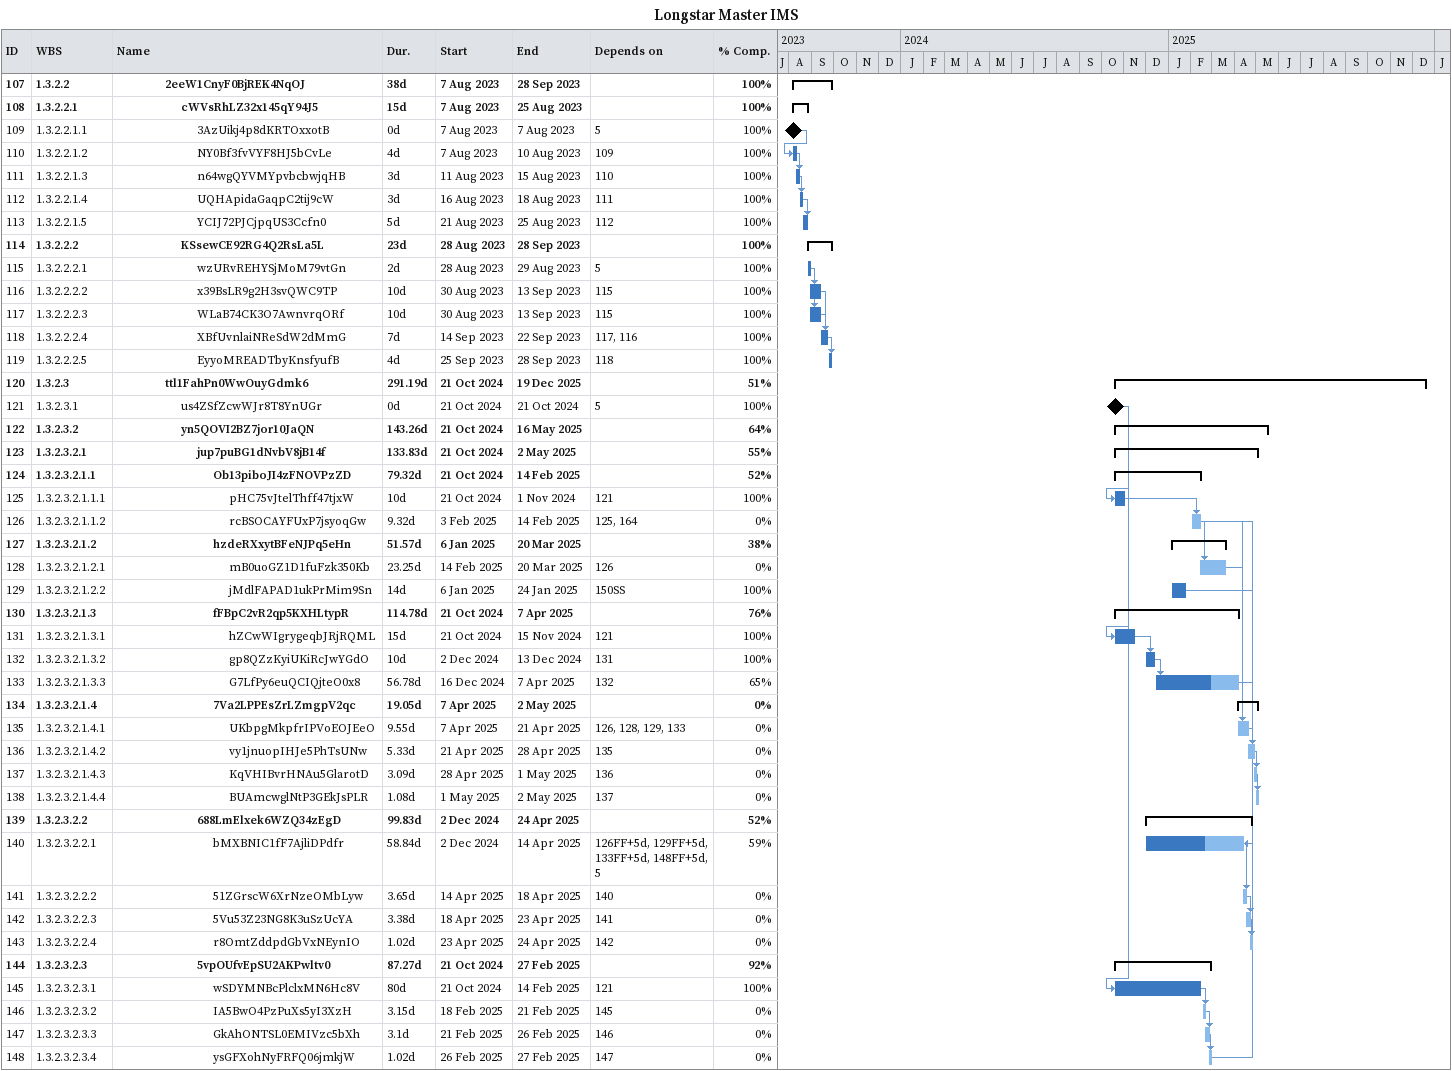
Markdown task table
Longstar Master IMS

| ID | WBS | Task | Duration | Start | Finish | Predecessors | % complete |
|---|---|---|---|---|---|---|---|
| 107 | 1.3.2.2 | **2eeW1CnyF0BjREK4NqOJ** | 38d | 2023-08-07 | 2023-09-28 |  | 100 |
| 108 | 1.3.2.2.1 | **cWVsRhLZ32x145qY94J5** | 15d | 2023-08-07 | 2023-08-25 |  | 100 |
| 109 | 1.3.2.2.1.1 | 3AzUikj4p8dKRTOxxotB | 0d | 2023-08-07 | 2023-08-07 | 5 | 100 |
| 110 | 1.3.2.2.1.2 | NY0Bf3fvVYF8HJ5bCvLe | 4d | 2023-08-07 | 2023-08-10 | 109 | 100 |
| 111 | 1.3.2.2.1.3 | n64wgQYVMYpvbcbwjqHB | 3d | 2023-08-11 | 2023-08-15 | 110 | 100 |
| 112 | 1.3.2.2.1.4 | UQHApidaGaqpC2tij9cW | 3d | 2023-08-16 | 2023-08-18 | 111 | 100 |
| 113 | 1.3.2.2.1.5 | YCIJ72PJCjpqUS3Ccfn0 | 5d | 2023-08-21 | 2023-08-25 | 112 | 100 |
| 114 | 1.3.2.2.2 | **KSsewCE92RG4Q2RsLa5L** | 23d | 2023-08-28 | 2023-09-28 |  | 100 |
| 115 | 1.3.2.2.2.1 | wzURvREHYSjMoM79vtGn | 2d | 2023-08-28 | 2023-08-29 | 5 | 100 |
| 116 | 1.3.2.2.2.2 | x39BsLR9g2H3svQWC9TP | 10d | 2023-08-30 | 2023-09-13 | 115 | 100 |
| 117 | 1.3.2.2.2.3 | WLaB74CK3O7AwnvrqORf | 10d | 2023-08-30 | 2023-09-13 | 115 | 100 |
| 118 | 1.3.2.2.2.4 | XBfUvnlaiNReSdW2dMmG | 7d | 2023-09-14 | 2023-09-22 | 117, 116 | 100 |
| 119 | 1.3.2.2.2.5 | EyyoMREADTbyKnsfyufB | 4d | 2023-09-25 | 2023-09-28 | 118 | 100 |
| 120 | 1.3.2.3 | **ttl1FahPn0WwOuyGdmk6** | 291.19d | 2024-10-21 | 2025-12-19 |  | 51 |
| 121 | 1.3.2.3.1 | us4ZSfZcwWJr8T8YnUGr | 0d | 2024-10-21 | 2024-10-21 | 5 | 100 |
| 122 | 1.3.2.3.2 | **yn5QOVI2BZ7jor10JaQN** | 143.26d | 2024-10-21 | 2025-05-16 |  | 64 |
| 123 | 1.3.2.3.2.1 | **jup7puBG1dNvbV8jB14f** | 133.83d | 2024-10-21 | 2025-05-02 |  | 55 |
| 124 | 1.3.2.3.2.1.1 | **Ob13piboJI4zFNOVPzZD** | 79.32d | 2024-10-21 | 2025-02-14 |  | 52 |
| 125 | 1.3.2.3.2.1.1.1 | pHC75vJtelThff47tjxW | 10d | 2024-10-21 | 2024-11-01 | 121 | 100 |
| 126 | 1.3.2.3.2.1.1.2 | rcBSOCAYFUxP7jsyoqGw | 9.32d | 2025-02-03 | 2025-02-14 | 125, 164 | 0 |
| 127 | 1.3.2.3.2.1.2 | **hzdeRXxytBFeNJPq5eHn** | 51.57d | 2025-01-06 | 2025-03-20 |  | 38 |
| 128 | 1.3.2.3.2.1.2.1 | mB0uoGZ1D1fuFzk350Kb | 23.25d | 2025-02-14 | 2025-03-20 | 126 | 0 |
| 129 | 1.3.2.3.2.1.2.2 | jMdlFAPAD1ukPrMim9Sn | 14d | 2025-01-06 | 2025-01-24 | 150SS | 100 |
| 130 | 1.3.2.3.2.1.3 | **fFBpC2vR2qp5KXHLtypR** | 114.78d | 2024-10-21 | 2025-04-07 |  | 76 |
| 131 | 1.3.2.3.2.1.3.1 | hZCwWIgrygeqbJRjRQML | 15d | 2024-10-21 | 2024-11-15 | 121 | 100 |
| 132 | 1.3.2.3.2.1.3.2 | gp8QZzKyiUKiRcJwYGdO | 10d | 2024-12-02 | 2024-12-13 | 131 | 100 |
| 133 | 1.3.2.3.2.1.3.3 | G7LfPy6euQCIQjteO0x8 | 56.78d | 2024-12-16 | 2025-04-07 | 132 | 65 |
| 134 | 1.3.2.3.2.1.4 | **7Va2LPPEsZrLZmgpV2qc** | 19.05d | 2025-04-07 | 2025-05-02 |  | 0 |
| 135 | 1.3.2.3.2.1.4.1 | UKbpgMkpfrIPVoEOJEeO | 9.55d | 2025-04-07 | 2025-04-21 | 126, 128, 129, 133 | 0 |
| 136 | 1.3.2.3.2.1.4.2 | vy1jnuopIHJe5PhTsUNw | 5.33d | 2025-04-21 | 2025-04-28 | 135 | 0 |
| 137 | 1.3.2.3.2.1.4.3 | KqVHIBvrHNAu5GlarotD | 3.09d | 2025-04-28 | 2025-05-01 | 136 | 0 |
| 138 | 1.3.2.3.2.1.4.4 | BUAmcwglNtP3GEkJsPLR | 1.08d | 2025-05-01 | 2025-05-02 | 137 | 0 |
| 139 | 1.3.2.3.2.2 | **688LmElxek6WZQ34zEgD** | 99.83d | 2024-12-02 | 2025-04-24 |  | 52 |
| 140 | 1.3.2.3.2.2.1 | bMXBNIC1fF7AjliDPdfr | 58.84d | 2024-12-02 | 2025-04-14 | 126FF+5d, 129FF+5d, 133FF+5d, 148FF+5d, 5 | 59 |
| 141 | 1.3.2.3.2.2.2 | 51ZGrscW6XrNzeOMbLyw | 3.65d | 2025-04-14 | 2025-04-18 | 140 | 0 |
| 142 | 1.3.2.3.2.2.3 | 5Vu53Z23NG8K3uSzUcYA | 3.38d | 2025-04-18 | 2025-04-23 | 141 | 0 |
| 143 | 1.3.2.3.2.2.4 | r8OmtZddpdGbVxNEynIO | 1.02d | 2025-04-23 | 2025-04-24 | 142 | 0 |
| 144 | 1.3.2.3.2.3 | **5vpOUfvEpSU2AKPwltv0** | 87.27d | 2024-10-21 | 2025-02-27 |  | 92 |
| 145 | 1.3.2.3.2.3.1 | wSDYMNBcPlclxMN6Hc8V | 80d | 2024-10-21 | 2025-02-14 | 121 | 100 |
| 146 | 1.3.2.3.2.3.2 | IA5BwO4PzPuXs5yI3XzH | 3.15d | 2025-02-18 | 2025-02-21 | 145 | 0 |
| 147 | 1.3.2.3.2.3.3 | GkAhONTSL0EMIVzc5bXh | 3.1d | 2025-02-21 | 2025-02-26 | 146 | 0 |
| 148 | 1.3.2.3.2.3.4 | ysGFXohNyFRFQ06jmkjW | 1.02d | 2025-02-26 | 2025-02-27 | 147 | 0 |
